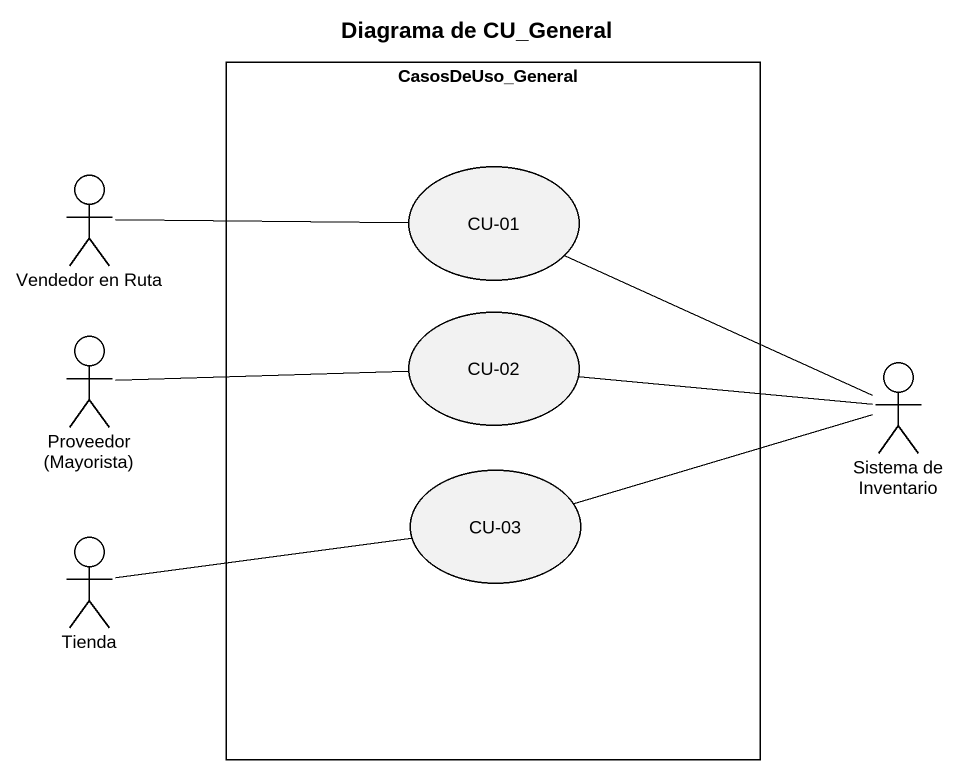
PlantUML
@startuml
title Diagrama de CU_General
rectangle CasosDeUso_General {
  usecase "CU-01" as CU_01
  usecase "CU-02" as CU_02
  usecase "CU-03" as CU_03
}
actor "Vendedor en Ruta" as Vendedor_en_Ruta
actor "Proveedor (Mayorista)" as Proveedor_Mayorista
actor "Sistema de Inventario" as Sistema_de_Inventario
actor Tienda
Vendedor_en_Ruta -right- CU_01
CU_01 -right- Sistema_de_Inventario
Proveedor_Mayorista -right- CU_02
CU_02 -right- Sistema_de_Inventario
CU_03 -right- Sistema_de_Inventario
Tienda -right- CU_03
@enduml
